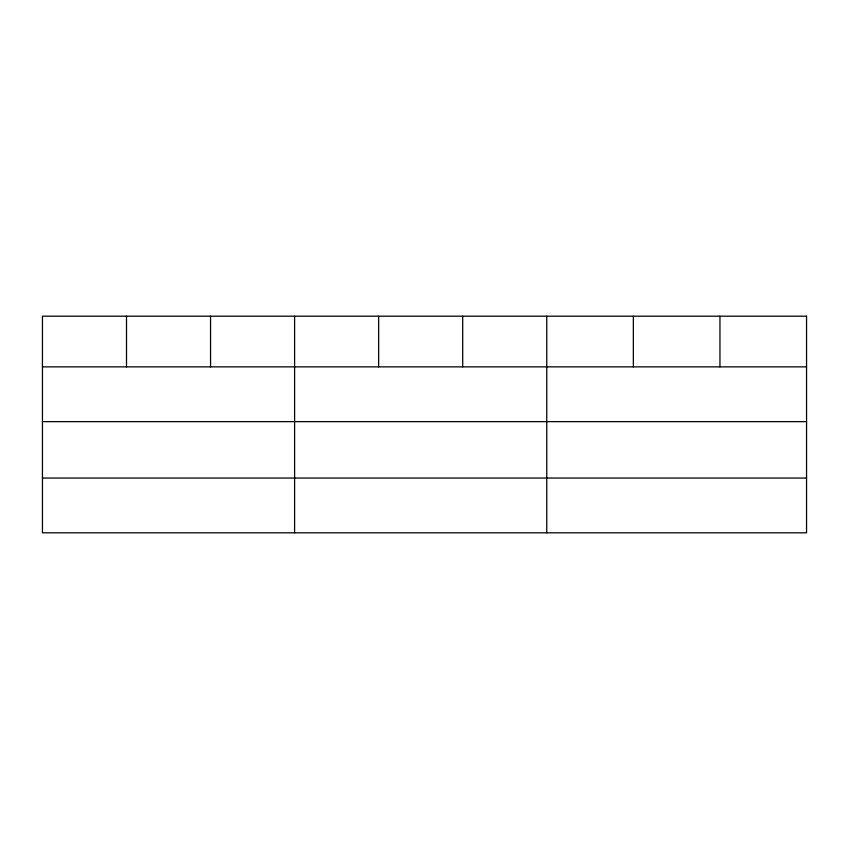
<?xml version="1.0" encoding="UTF-8"?>
<svg xmlns="http://www.w3.org/2000/svg" width="849" height="849" viewBox="0 0 849 849"><rect width="100%" height="100%" fill="white"/><g stroke="black" fill="none" stroke-linecap="round" stroke-linejoin="round"><path stroke-width="1.27" d="M42.45 366.864L806.55 366.864M42.45 421.635L806.55 421.635M42.45 478.051L806.55 478.051M719.952 316.189L719.952 366.864M633.354 316.189L633.354 366.864M546.756 316.189L546.756 532.811M462.705 316.189L462.705 366.864M378.654 316.189L378.654 366.864M294.603 316.189L294.603 532.811M210.552 316.189L210.552 366.864M126.501 316.189L126.501 366.864M806.55 316.189L42.45 316.189L42.45 532.811L806.55 532.811L806.55 316.189"/></g></svg>
